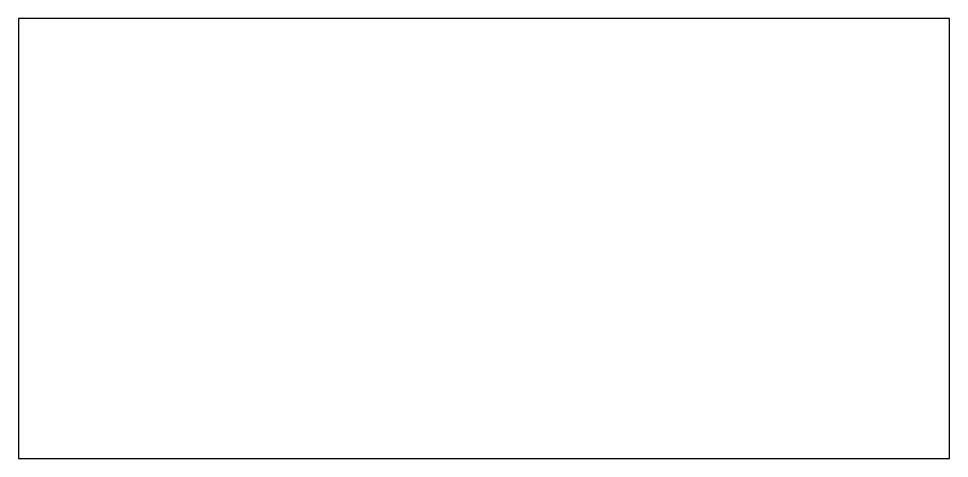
# Model space of a CAD drawing. Header units: millimetres. Extents: x 0 to 127, y 0 to 60.
import ezdxf

# ---------------------------------------------------------------- set-up
doc = ezdxf.new("R2010")
doc.units = ezdxf.units.MM
doc.layers.add('CUT', color=7, linetype='Continuous')

msp = doc.modelspace()

# ---------------------------------------------------------------- linework, layer by layer
at = {"layer": 'CUT'}
for p, q in [((126.98, 60), (0, 60)), ((0, 60), (0, 0)), ((126.98, 0), (126.98, 60)), ((0, 0), (126.98, 0))]:
    msp.add_line(p, q, dxfattribs=at)

doc.saveas('drawing.dxf')
